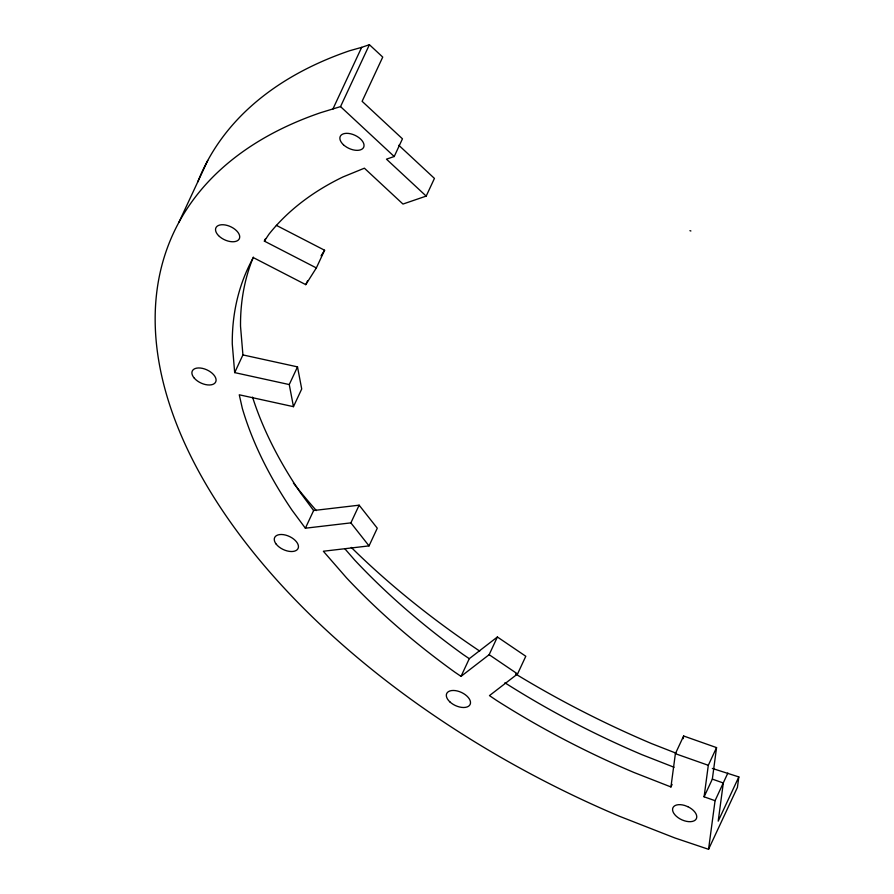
<?xml version="1.0" encoding="UTF-8"?>
<svg xmlns="http://www.w3.org/2000/svg" width="894" height="894" viewBox="0 0 894 894"><rect width="100%" height="100%" fill="white"/><g stroke="black" fill="none" stroke-linecap="round" stroke-linejoin="round"><path stroke-width="1.34" d="M253.348 257.081A529.103 295.109 25 0 0 240.52 326.254L242.922 354.918L297.501 366.875L301.714 388.979L293.467 406.669L239.257 394.79L242.341 408.424A529.103 295.109 25 0 0 292.092 510.284L305.379 528.209L313.626 510.519L359.142 505.177L377.279 528.198L369.032 545.888L323.349 551.24L346.503 577.837A529.103 295.109 25 0 0 454.789 672.132L461.036 676.367L469.283 658.677L497.388 636.997L525.795 656.263L517.548 673.953L489.465 695.61L496.639 700.471A529.103 295.109 25 0 0 633.812 772.416L670.936 786.955L675.383 753.687L683.631 735.997L716.552 747.607L712.339 779.121L704.092 796.811L715.066 800.689L708.551 849.3L674.825 837.946L619.196 816.166A611.44 341.027 25 0 1 180.756 434.35A611.44 341.027 25 0 1 320.6 112.7L340.536 106.609L369.412 44.7L382.733 57.093L362.115 101.313L402.456 138.827L394.209 156.517L386.465 159.166L426.192 196.099L434.439 178.409L398.791 145.264M683.273 738.656L683.631 735.997M704.092 796.811L708.305 765.298L716.552 747.607M712.339 768.438L738.824 776.92L737.427 787.39L708.551 849.3M178.889 222.36L207.766 160.451M276.335 225.344L324.6 250.242L316.353 267.932L264.367 241.123L265.552 238.586M332.791 109.269L361.668 47.348L369.412 44.7M293.467 406.669L289.254 384.565L234.675 372.608L242.922 354.918M234.675 372.608L232.272 343.944A529.103 295.109 25 0 1 252.801 258.567L253.415 257.64L305.77 284.65L307.536 280.861M289.254 384.565L297.501 366.875M305.379 528.209L350.884 522.867L359.142 505.177M461.036 676.367L489.141 654.687L497.388 636.997M670.936 786.955L672.109 784.429M715.066 800.689L727.85 773.053M738.824 776.92L718.206 821.15L723.313 782.999L712.339 779.121M321.069 255.818L324.6 250.242M305.77 284.65L316.353 267.932M264.367 241.123L268.926 234.25A529.103 295.109 25 0 1 342.983 176.945L364.394 168.195L402.959 204.055L426.192 196.099M361.668 47.348L349.476 50.79A611.44 341.027 25 0 0 197.753 181.951M689.933 230.686L690.894 230.976M675.383 753.687L708.305 765.298M676.143 753.217L651.625 743.618A591.426 329.864 25 0 1 515.614 673.987M674.065 767.253L642.06 754.726A529.103 295.109 25 0 1 504.887 682.781M469.283 658.677L463.036 654.442A529.103 295.109 25 0 1 354.75 560.147L344.961 548.894M489.141 654.687L517.548 673.953M340.536 106.609L394.209 156.517M350.884 522.867L369.032 545.888M313.626 510.519L300.339 492.594A529.103 295.109 25 0 1 252.544 397.137M479.709 651.089A591.426 329.864 25 0 1 351.253 547.407M316.364 510.597A591.426 329.864 25 0 1 293.422 483.084M687.732 806.634L684.592 805.438A12.929 7.219 25 0 0 673.718 813.171A12.929 7.219 25 0 0 693.979 820.893A12.929 7.219 25 0 0 687.732 806.634M449.883 701.891A12.929 7.219 25 0 0 470.121 704.461A12.929 7.219 25 0 0 455.202 690.593A12.929 7.219 25 0 0 449.883 701.891M276.235 544.189A12.929 7.219 25 0 0 297.177 549.721A12.929 7.219 25 0 0 285.655 535.104A12.929 7.219 25 0 0 276.235 544.189M194.356 378.24A12.929 7.219 25 0 0 215.163 382.8A12.929 7.219 25 0 0 202.446 368.362A12.929 7.219 25 0 0 194.356 378.24M218.516 235.591A12.929 7.219 25 0 0 239.089 239.167A12.929 7.219 25 0 0 225.232 224.975A12.929 7.219 25 0 0 218.516 235.591M343.43 144.75A12.929 7.219 25 0 0 363.657 147.32A12.929 7.219 25 0 0 348.738 133.452A12.929 7.219 25 0 0 343.43 144.75"/></g></svg>
